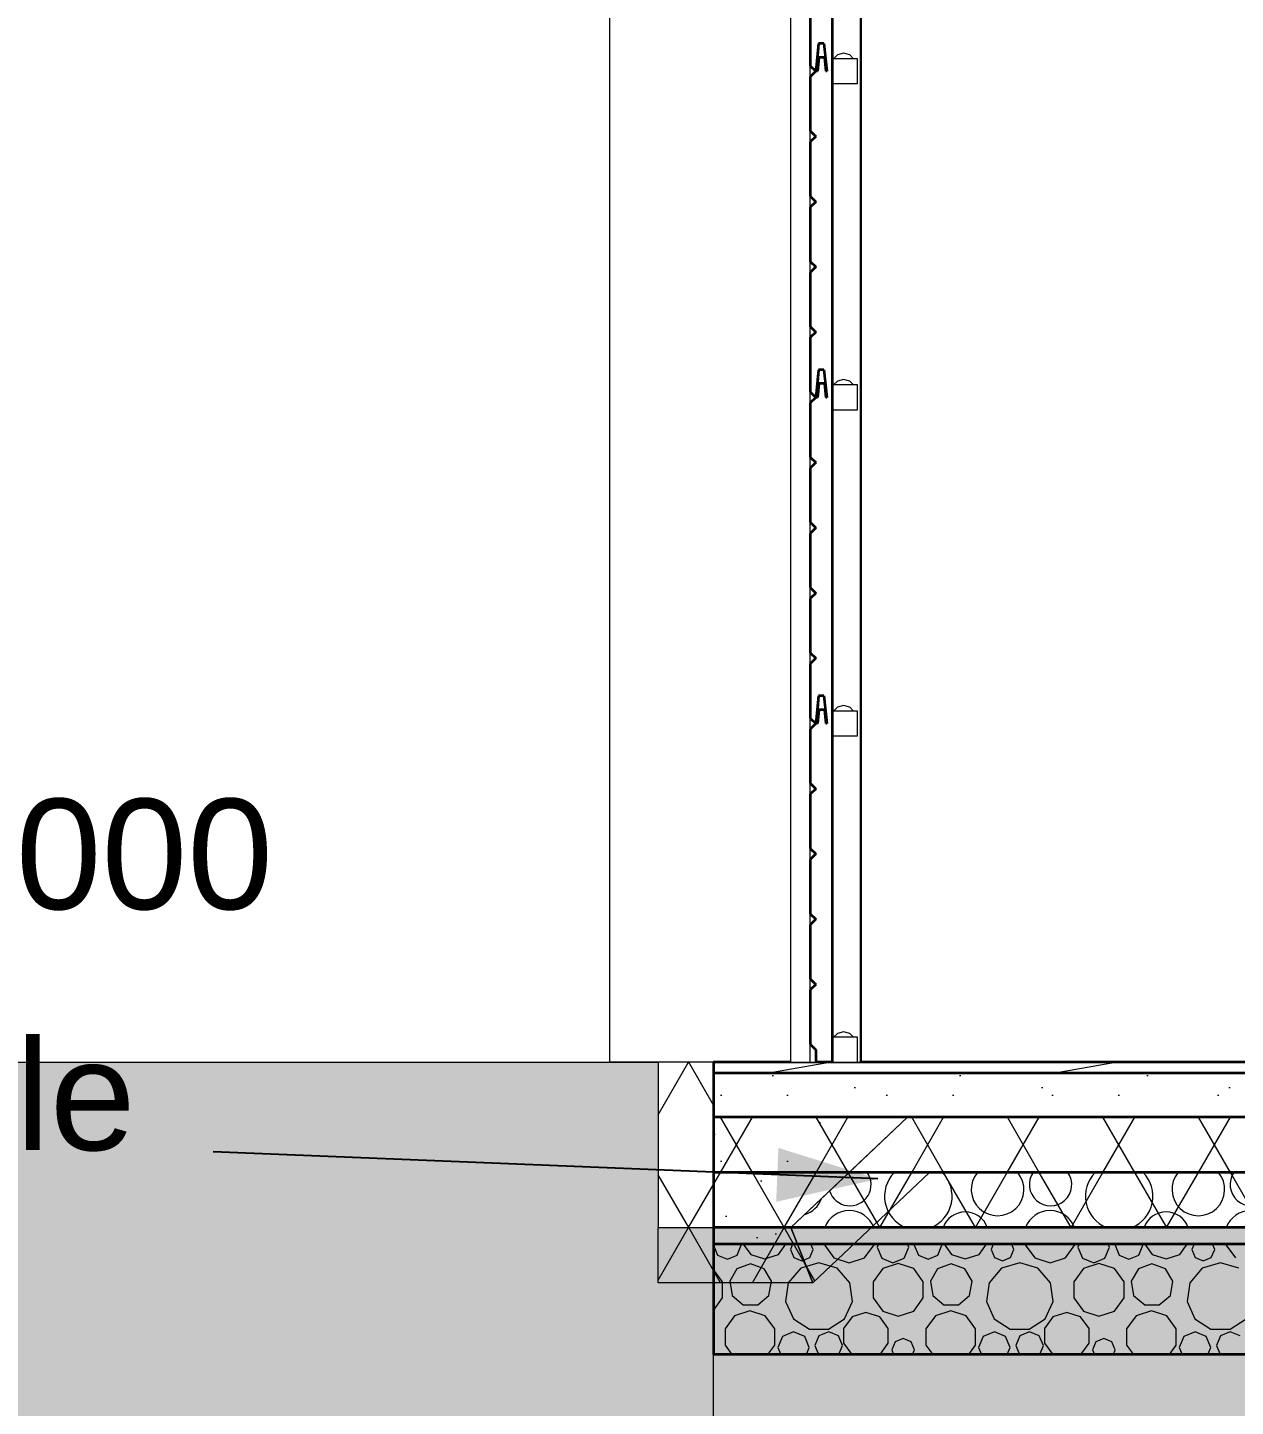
# Model space of a CAD drawing. Header units: millimetres. Extents: x 745166 to 884669, y -5000 to 15056.
# Drawn here: x 850336 to 852524, y -495 to 2004 of the extents above; entities that cross this region are included whole.
import ezdxf

# ---------------------------------------------------------------- set-up
doc = ezdxf.new("R2010")
doc.units = ezdxf.units.MM
doc.header["$MEASUREMENT"] = 0
doc.linetypes.add('Double Dashed', pattern=[1093.611073, 529.166651, -211.666656, 141.111112, -211.666656])
doc.linetypes.add('Wipeout_Contour', pattern=[1000, 0, -1000])
for name, color, linetype, lineweight in [('2D Drafting - General_Pen_No__1', 7, 'Continuous', 13), ('2D Drafting - General_Pen_No__142', 8, 'Continuous', 13), ('New_0_Pen_No__1', 7, 'Continuous', 13), ('New_0_Pen_No__2', 8, 'Continuous', 15), ('New_2D Drafting - General_Pen_No__1', 7, 'Continuous', 13), ('New_ARCHICAD Doors_Pen_No__1', 7, 'Continuous', 13), ('New_ARCHICAD Doors_Pen_No__21', 7, 'Continuous', 35), ('New_Dimensioning - General_Pen_No__1', 7, 'Continuous', 13), ('New_Structural - Bearing_Pen_No__1', 7, 'Continuous', 13), ('New_Structural - Bearing_Pen_No__21', 7, 'Continuous', 35), ('New_Structural - Grid_Pen_No__1', 7, 'Continuous', 13)]:
    doc.layers.add(name, color=color, linetype=linetype, lineweight=lineweight)
doc.layers.add('2D Drafting - General_Pen_No__61', color=7, linetype='Continuous', lineweight=20, true_color=0x6a6a6a)
doc.layers.add('New_ARCHICAD Doors_Pen_No__87', color=7, linetype='Continuous', lineweight=20, true_color=0x6a6a6a)
doc.layers.add('New_ARCHICAD Doors', color=7, linetype='Continuous')
doc.layers.add('New_Structural - Bearing', color=7, linetype='Continuous')
doc.styles.add('GENERATED_STYLE_1', font='')
doc.styles.get('GENERATED_STYLE_1').set_extended_font_data('Arial')
doc.dimstyles.new('GENERATED_STYLE__3', dxfattribs={"dimtxt": 0.18, "dimasz": 182.4, "dimexe": 0.18, "dimexo": 0.0625, "dimgap": 0, "dimtad": 0, "dimtih": 1, "dimtoh": 1, "dimdec": 4, "dimzin": 0, "dimdsep": 46, "dimcen": 0.09, "dimadec": 0, "dimazin": 0, "dimtfac": 1, "dimtdec": 4, "dimtmove": 0, "dimatfit": 3, "dimldrblk": 'ARROWHEAD_5', "dimfxl": 0, "dimtolj": 1, "dimtzin": 0, "dimarcsym": 0})
pattern_1 = [(0, (1087092.2, 129.2), (0, 623.5383), [60, -300]), (0, (1087272.2, 440.95), (0, 623.5383), [60, -300]), (60, (1087092.2, 129.2), (-540, 311.7692), [60, -300]), (60, (1087452.2, 129.2), (-540, 311.7692), [60, -300]), (120, (1087152.2, 129.2), (540, 311.7692), [60, -300]), (120, (1087512.2, 129.2), (540, 311.7692), [60, -300]), (0, (1087092.23, 189.18), (0, 120.000005), [0, -120.000005, 0, -180.00001]), (45, (1087152.23, 189.18), (-84.85282, 84.85282), [0, -90.000004, 0, -150.000006])]
pattern_2 = [(60, (1087092.23, 129.18), (-129.90381, 75), []), (120, (1087092.23, 129.18), (129.90381, 75), [])]

# ---------------------------------------------------------------- blocks, each defined once
blk = doc.blocks.new('*X2', base_point=(1087092.2, 129.2))
at = {"layer": 'New_Structural - Bearing_Pen_No__1', "color": 7, "linetype": 'Continuous', "lineweight": 13}
for p, q in [((851579.3, -200.8), (851578.5, -202.6)), ((851578.5, -202.7), (851585.8, -220.4)), ((851585.8, -220.4), (851603.6, -227.8)), ((851603.6, -227.8), (851621.3, -220.4)), ((851621.3, -220.4), (851628.6, -202.7)), ((851628.6, -202.7), (851627.9, -200.8)), ((851632.4, -200.8), (851645.9, -219.4)), ((851645.9, -219.4), (851670.9, -227.5)), ((851670.9, -227.5), (851695.9, -219.4)), ((851695.9, -219.4), (851709.4, -200.8)), ((851721.6, -200.8), (851717.6, -210.4)), ((851717.6, -210.4), (851723.7, -225)), ((851752.9, -225), (851759, -210.4)), ((851759, -210.4), (851755, -200.8)), ((851779.4, -200.8), (851779.4, -201.7)), ((851779.4, -201.7), (851796.6, -225.4)), ((851852.2, -225.4), (851869.4, -201.7)), ((851869.4, -201.7), (851869.4, -200.8)), ((851877.1, -200.8), (851874.9, -206.2)), ((851874.9, -206.2), (851883.2, -226.4)), ((851923.7, -226.4), (851932, -206.2)), ((851932, -206.2), (851929.8, -200.8)), ((851943, -200.8), (851942.2, -202.7)), ((851942.2, -202.7), (851949.5, -220.4)), ((851949.5, -220.4), (851967.3, -227.8)), ((851967.3, -227.8), (851985, -220.4)), ((851985, -220.4), (851992.3, -202.7)), ((851992.3, -202.7), (851991.6, -200.8)), ((851996.2, -200.8), (852009.6, -219.4)), ((852009.6, -219.4), (852034.6, -227.5)), ((852034.6, -227.5), (852059.7, -219.4)), ((852059.7, -219.4), (852073.1, -200.8)), ((852085.3, -200.8), (852081.3, -210.4)), ((852081.3, -210.4), (852087.4, -225)), ((852116.6, -225), (852122.7, -210.4)), ((852122.7, -210.4), (852118.7, -200.8)), ((852143.1, -200.8), (852143.1, -201.7)), ((852143.1, -201.7), (852160.3, -225.4)), ((852215.9, -225.4), (852233.1, -201.7)), ((852233.1, -201.7), (852233.1, -200.8)), ((852240.8, -200.8), (852238.6, -206.2)), ((852238.6, -206.2), (852246.9, -226.4)), ((852287.4, -226.4), (852295.7, -206.2)), ((852295.7, -206.2), (852293.5, -200.8)), ((852306.7, -200.8), (852305.9, -202.7)), ((852305.9, -202.7), (852313.3, -220.4)), ((852313.3, -220.4), (852331, -227.8)), ((852331, -227.8), (852348.7, -220.4)), ((852348.7, -220.4), (852356.1, -202.7)), ((852356.1, -202.7), (852355.3, -200.8)), ((852359.9, -200.8), (852373.3, -219.4)), ((852373.3, -219.4), (852398.4, -227.5)), ((852398.4, -227.5), (852423.4, -219.4)), ((852423.4, -219.4), (852436.8, -200.8)), ((852449, -200.8), (852445.1, -210.4)), ((852445.1, -210.4), (852451.1, -225)), ((852480.3, -225), (852486.4, -210.4)), ((852486.4, -210.4), (852482.4, -200.8)), ((852506.8, -200.8), (852506.8, -201.7)), ((852506.8, -201.7), (852524, -225.4)), ((851594.8, -268.8), (851578.5, -246.4)), ((851620.8, -245.4), (851607.7, -268.1)), ((851645.4, -236.4), (851620.8, -245.4)), ((851670.1, -245.4), (851645.4, -236.4)), ((851683.2, -268.1), (851670.1, -245.4)), ((851736.4, -244.5), (851713.9, -270.6)), ((851723.7, -225), (851738.3, -231)), ((851769.5, -234.8), (851736.4, -244.5)), ((851738.3, -231), (851752.9, -225)), ((851802.6, -244.5), (851769.5, -234.8)), ((851796.6, -225.4), (851824.4, -234.4)), ((851825.2, -270.6), (851802.6, -244.5)), ((851824.4, -234.4), (851852.2, -225.4)), ((851885.1, -245), (851867.7, -268.8)), ((851883.2, -226.4), (851903.4, -234.8)), ((851913.1, -235.9), (851885.1, -245)), ((851903.4, -234.8), (851923.7, -226.4)), ((851941.1, -245), (851913.1, -235.9)), ((851958.5, -268.8), (851941.1, -245)), ((851984.5, -245.4), (851971.4, -268.1)), ((852009.1, -236.4), (851984.5, -245.4)), ((852033.8, -245.4), (852009.1, -236.4)), ((852046.9, -268.1), (852033.8, -245.4)), ((852100.2, -244.5), (852077.6, -270.6)), ((852087.4, -225), (852102, -231)), ((852133.3, -234.8), (852100.2, -244.5)), ((852102, -231), (852116.6, -225)), ((852166.3, -244.5), (852133.3, -234.8)), ((852160.3, -225.4), (852188.1, -234.4)), ((852188.9, -270.6), (852166.3, -244.5)), ((852188.1, -234.4), (852215.9, -225.4)), ((852248.8, -245), (852231.4, -268.8)), ((852246.9, -226.4), (852267.2, -234.8)), ((852276.8, -235.9), (852248.8, -245)), ((852267.2, -234.8), (852287.4, -226.4)), ((852304.9, -245), (852276.8, -235.9)), ((852322.2, -268.8), (852304.9, -245)), ((852348.2, -245.4), (852335.1, -268.1)), ((852372.8, -236.4), (852348.2, -245.4)), ((852397.5, -245.4), (852372.8, -236.4)), ((852410.6, -268.1), (852397.5, -245.4)), ((852463.9, -244.5), (852441.3, -270.6)), ((852451.1, -225), (852465.7, -231)), ((852497, -234.8), (852463.9, -244.5)), ((852465.7, -231), (852480.3, -225)), ((852530.1, -244.5), (852497, -234.8)), ((851594.8, -298.3), (851594.8, -268.8)), ((851607.7, -268.1), (851612.2, -293.9)), ((851678.7, -293.9), (851683.2, -268.1)), ((851713.9, -270.6), (851709, -304.7)), ((851830.1, -304.7), (851825.2, -270.6)), ((851867.7, -268.8), (851867.7, -298.3)), ((851958.5, -298.3), (851958.5, -268.8)), ((851971.4, -268.1), (851975.9, -293.9)), ((852042.4, -293.9), (852046.9, -268.1)), ((852077.6, -270.6), (852072.7, -304.7)), ((852193.8, -304.7), (852188.9, -270.6)), ((852231.4, -268.8), (852231.4, -298.3)), ((852322.2, -298.3), (852322.2, -268.8)), ((852335.1, -268.1), (852339.6, -293.9)), ((852406.1, -293.9), (852410.6, -268.1)), ((852441.3, -270.6), (852436.4, -304.7)), ((851578.5, -320.7), (851594.8, -298.3)), ((851612.2, -293.9), (851632.3, -310.8)), ((851658.6, -310.8), (851678.7, -293.9)), ((851867.7, -298.3), (851885.1, -322.2)), ((851941.1, -322.2), (851958.5, -298.3)), ((851975.9, -293.9), (851996, -310.8)), ((852022.3, -310.8), (852042.4, -293.9)), ((852231.4, -298.3), (852248.8, -322.2)), ((852304.9, -322.2), (852322.2, -298.3)), ((852339.6, -293.9), (852359.7, -310.8)), ((852386, -310.8), (852406.1, -293.9)), ((851644.4, -321.8), (851616.6, -330.8)), ((851632.3, -310.8), (851658.6, -310.8)), ((851672.2, -330.8), (851644.4, -321.8)), ((851709, -304.7), (851723.3, -336.1)), ((851815.8, -336.1), (851830.1, -304.7)), ((851854.6, -324.4), (851829.6, -332.5)), ((851879.7, -332.5), (851854.6, -324.4)), ((851885.1, -322.2), (851913.1, -331.3)), ((851913.1, -331.3), (851941.1, -322.2)), ((852008.1, -321.8), (851980.3, -330.8)), ((851996, -310.8), (852022.3, -310.8)), ((852035.9, -330.8), (852008.1, -321.8)), ((852072.7, -304.7), (852087, -336.1)), ((852179.5, -336.1), (852193.8, -304.7)), ((852218.4, -324.4), (852193.3, -332.5)), ((852243.4, -332.5), (852218.4, -324.4)), ((852248.8, -322.2), (852276.8, -331.3)), ((852276.8, -331.3), (852304.9, -322.2)), ((852371.8, -321.8), (852344, -330.8)), ((852359.7, -310.8), (852386, -310.8)), ((852399.6, -330.8), (852371.8, -321.8)), ((852436.4, -304.7), (852450.7, -336.1)), ((851616.6, -330.8), (851599.4, -354.5)), ((851689.4, -354.5), (851672.2, -330.8)), ((851723.3, -336.1), (851752.3, -354.8)), ((851786.8, -354.8), (851815.8, -336.1)), ((851829.6, -332.5), (851814.2, -353.8)), ((851895.1, -353.8), (851879.7, -332.5)), ((851980.3, -330.8), (851963.1, -354.5)), ((852053.1, -354.5), (852035.9, -330.8)), ((852087, -336.1), (852116, -354.8)), ((852150.5, -354.8), (852179.5, -336.1)), ((852193.3, -332.5), (852177.9, -353.8)), ((852258.8, -353.8), (852243.4, -332.5)), ((852344, -330.8), (852326.8, -354.5)), ((852416.8, -354.5), (852399.6, -330.8)), ((852450.7, -336.1), (852479.7, -354.8)), ((852514.2, -354.8), (852543.2, -336.1)), ((851599.4, -354.5), (851599.4, -383.7)), ((851689.4, -383.7), (851689.4, -354.5)), ((851703.2, -368), (851694.9, -388.2)), ((851723.4, -359.6), (851703.2, -368)), ((851743.7, -368), (851723.4, -359.6)), ((851752, -388.2), (851743.7, -368)), ((851752.3, -354.8), (851786.8, -354.8)), ((851769.5, -366.9), (851762.2, -384.7)), ((851787.3, -359.6), (851769.5, -366.9)), ((851805, -366.9), (851787.3, -359.6)), ((851812.3, -384.7), (851805, -366.9)), ((851814.2, -353.8), (851814.2, -380.1)), ((851895.1, -380.1), (851895.1, -353.8)), ((851922, -371.7), (851907.4, -377.7)), ((851936.6, -377.7), (851922, -371.7)), ((851963.1, -354.5), (851963.1, -383.7)), ((852053.1, -383.7), (852053.1, -354.5)), ((852066.9, -368), (852058.6, -388.2)), ((852087.2, -359.6), (852066.9, -368)), ((852107.4, -368), (852087.2, -359.6)), ((852115.7, -388.2), (852107.4, -368)), ((852116, -354.8), (852150.5, -354.8)), ((852133.3, -366.9), (852125.9, -384.7)), ((852151, -359.6), (852133.3, -366.9)), ((852168.7, -366.9), (852151, -359.6)), ((852176.1, -384.7), (852168.7, -366.9)), ((852177.9, -353.8), (852177.9, -380.1)), ((852258.8, -380.1), (852258.8, -353.8)), ((852285.7, -371.7), (852271.1, -377.7)), ((852300.3, -377.7), (852285.7, -371.7)), ((852326.8, -354.5), (852326.8, -383.7)), ((852416.8, -383.7), (852416.8, -354.5)), ((852430.6, -368), (852422.3, -388.2)), ((852450.9, -359.6), (852430.6, -368)), ((852471.1, -368), (852450.9, -359.6)), ((852479.4, -388.2), (852471.1, -368)), ((852479.7, -354.8), (852514.2, -354.8)), ((852497, -366.9), (852489.6, -384.7)), ((852514.7, -359.6), (852497, -366.9)), ((852532.4, -366.9), (852514.7, -359.6)), ((851579, -392.4), (851578.5, -391.2)), ((851578.5, -393.5), (851579, -392.4)), ((851599.4, -383.7), (851611.8, -400.8)), ((851677, -400.8), (851689.4, -383.7)), ((851694.9, -388.2), (851700.1, -400.8)), ((851746.8, -400.8), (851752, -388.2)), ((851762.2, -384.7), (851768.9, -400.8)), ((851805.7, -400.8), (851812.3, -384.7)), ((851814.2, -380.1), (851829.2, -400.8)), ((851880.1, -400.8), (851895.1, -380.1)), ((851907.4, -377.7), (851901.3, -392.4)), ((851901.3, -392.4), (851904.8, -400.8)), ((851942.7, -392.4), (851936.6, -377.7)), ((851939.2, -400.8), (851942.7, -392.4)), ((851963.1, -383.7), (851975.5, -400.8)), ((852040.7, -400.8), (852053.1, -383.7)), ((852058.6, -388.2), (852063.8, -400.8)), ((852110.5, -400.8), (852115.7, -388.2)), ((852125.9, -384.7), (852132.6, -400.8)), ((852169.4, -400.8), (852176.1, -384.7)), ((852177.9, -380.1), (852192.9, -400.8)), ((852243.8, -400.8), (852258.8, -380.1)), ((852271.1, -377.7), (852265.1, -392.4)), ((852265.1, -392.4), (852268.6, -400.8)), ((852306.4, -392.4), (852300.3, -377.7)), ((852302.9, -400.8), (852306.4, -392.4)), ((852326.8, -383.7), (852339.3, -400.8)), ((852404.4, -400.8), (852416.8, -383.7)), ((852422.3, -388.2), (852427.5, -400.8)), ((852474.2, -400.8), (852479.4, -388.2)), ((852489.6, -384.7), (852496.3, -400.8))]:
    blk.add_line(p, q, dxfattribs=at)
blk = doc.blocks.new('*X7', base_point=(1087092.2, 129.2))
at = {"layer": 'New_0_Pen_No__2', "color": 8, "linetype": 'Continuous', "lineweight": 15}
for centre, radius, start, end in [((851825.4, -92.8), 38.4, 197.3736, 34.8787), ((851949.5, -114), 61.2, 135.0992, 248.0889), ((851949.5, -114), 61.2, 291.9111, 44.9008), ((852093.1, -101.6), 47.7, 139.864, 40.136), ((852189.1, -92.8), 38.4, 145.1213, 34.8787), ((852313.3, -114), 61.2, 135.0992, 248.0889), ((852313.3, -114), 61.2, 291.9111, 44.9008), ((852456.8, -101.6), 47.7, 139.864, 40.136), ((852552.8, -92.8), 38.4, 145.1213, 34.8787), ((851729.4, -101.6), 47.7, 287.1853, 339.7106), ((851824.4, -187.1), 47.3, 20.1486, 159.8514), ((852034.6, -185), 42.6, 19.3918, 160.6082), ((852188.1, -187.1), 47.3, 20.1486, 159.8514), ((852398.4, -185), 42.6, 19.3918, 160.6082), ((852551.8, -187.1), 47.3, 20.1486, 159.8514)]:
    blk.add_arc(centre, radius, start, end, dxfattribs=at)
blk = doc.blocks.new('ARROWHEAD_5')
at = {"linetype": 'Continuous', "lineweight": 0}
blk.add_hatch(color=0, dxfattribs=at).paths.add_polyline_path([(-1, 0.2679), (0, 0), (-1, -0.2679)])
at = {"color": 0, "linetype": 'Continuous', "lineweight": 0}
blk.add_line((0, 0), (-1, 0), dxfattribs=at)

msp = doc.modelspace()

# ---------------------------------------------------------------- hatches: boundary and pattern name
at = {"layer": 'New_2D Drafting - General_Pen_No__1', "linetype": 'Continuous', "lineweight": 13}
h = msp.add_hatch(dxfattribs=at)
h.set_pattern_fill('Batt_Insulation_0005', style=0, pattern_type=2)
h.set_pattern_definition(pattern_2)
h.paths.add_polyline_path([(855507.4, 29.2), (851929.6, 29.2), (851824.1, -70.8), (855612.9, -70.8)])
h = msp.add_hatch(dxfattribs=at)
h.set_pattern_fill('Batt_Insulation_0005', style=0, pattern_type=2)
h.set_pattern_definition(pattern_2)
h.paths.add_polyline_path([(851718.5, -170.8), (851824.1, -70.8), (851969.5, -70.8), (851758.3, -270.8)])
h = msp.add_hatch(dxfattribs=at)
h.set_pattern_fill('Batt_Insulation_0005', style=0, pattern_type=2)
h.set_pattern_definition(pattern_2)
h.paths.add_polyline_path([(851478.3, -170.8), (851718.5, -170.8), (851758.3, -270.8), (851478.3, -270.8)])
at = {"layer": 'New_Structural - Bearing', "linetype": 'Continuous', "lineweight": 0, "true_color": 0x000000}
h = msp.add_hatch(dxfattribs=at)
h.set_pattern_fill('Structural_Concrete_0005', color=18, style=0, pattern_type=2)
h.set_pattern_definition(pattern_1)
h.paths.add_polyline_path([(851578.5, 109.2), (851578.5, 29.2), (855858.5, 29.2), (855858.5, 109.2)])
h = msp.add_hatch(dxfattribs=at)
h.set_pattern_fill('Batt_Insulation_0005', color=18, style=0, pattern_type=2)
h.set_pattern_definition(pattern_2)
h.paths.add_polyline_path([(851578.5, 29.2), (851578.5, -70.8), (855858.5, -70.8), (855858.5, 29.2)])
h = msp.add_hatch(dxfattribs=at)
h.set_pattern_fill('Batt_Insulation_0005', color=18, style=0, pattern_type=2)
h.set_pattern_definition(pattern_2)
h.paths.add_polyline_path([(851578.5, -70.8), (851578.5, -170.8), (855858.5, -170.8), (855858.5, -70.8)])
h = msp.add_hatch(dxfattribs=at)
h.set_pattern_fill('Cut_Stone_0005', color=18, style=0, pattern_type=2)
h.set_pattern_definition([(45, (1087092.23, 479.18), (-111.36932, 111.36932), [0, -105, 0, -157.5]), (110, (1087442.23, 479.18), (148.00159, 53.86817), [0, -77, 0, -133])])
h.paths.add_polyline_path([(851578.5, -170.8), (851578.5, -200.8), (855858.5, -200.8), (855858.5, -170.8)])

# ---------------------------------------------------------------- linework, layer by layer
at = {"layer": 'New_0_Pen_No__2', "color": 7, "linetype": 'Continuous', "lineweight": 13, "flags": 128}
msp.add_lwpolyline([(851824.1, -70.8), (851718.5, -170.8), (855718.5, -170.8), (855612.9, -70.8)], close=True, dxfattribs=at)
at = {"layer": 'New_2D Drafting - General_Pen_No__1', "color": 7, "linetype": 'Continuous', "lineweight": 13, "flags": 128}
for points in [[(855507.4, 29.2), (851929.6, 29.2), (851824.1, -70.8), (855612.9, -70.8)], [(851718.5, -170.8), (851824.1, -70.8), (851969.5, -70.8), (851758.3, -270.8)], [(851478.3, -170.8), (851718.5, -170.8), (851758.3, -270.8), (851478.3, -270.8)]]:
    msp.add_lwpolyline(points, close=True, dxfattribs=at)
at = {"layer": 'New_Structural - Bearing_Pen_No__21', "color": 7, "linetype": 'Continuous', "lineweight": 35}
for p, q in [((855858.5, 109.2), (851578.5, 109.2)), ((855858.5, 29.2), (851578.5, 29.2)), ((855858.5, -70.8), (851578.5, -70.8)), ((855858.5, -170.8), (851578.5, -170.8)), ((855858.5, -200.8), (851578.5, -200.8)), ((855858.5, -400.8), (851578.5, -400.8))]:
    msp.add_line(p, q, dxfattribs=at)

# ---------------------------------------------------------------- block references
at = {"layer": 'New_0_Pen_No__2', "color": 8, "linetype": 'Continuous', "lineweight": 15}
msp.add_blockref('*X7', (1087092.2, 129.2), dxfattribs=at)
at = {"layer": 'New_Structural - Bearing', "lineweight": 0}
msp.add_blockref('*X2', (1087092.2, 129.2), dxfattribs=at)

# ---------------------------------------------------------------- texts
at = {"layer": 'New_0_Pen_No__1', "color": 7, "linetype": 'Continuous', "lineweight": 13, "insert": (848233.2, -33.2), "char_height": 200, "width": 2438.775, "attachment_point": 7, "line_spacing_factor": 0.846996, "style": 'GENERATED_STYLE_1'}
msp.add_mtext('\\A1;{\\pql;\\fArial|b0|i0|c0|p34;Vundament vastavalt EK osale}', dxfattribs=at)
at = {"layer": 'New_Dimensioning - General_Pen_No__1', "color": 7, "lineweight": 13, "insert": (849928, 369.2), "char_height": 200, "attachment_point": 7, "style": 'GENERATED_STYLE_1'}
msp.add_mtext('\\A1;{\\pql;\\fArial|b0|i0|c0|p34;±0,000}', dxfattribs=at)

# ---------------------------------------------------------------- leaders
at = {"layer": 'New_0_Pen_No__2', "color": 8, "linetype": 'Continuous', "lineweight": 15, "annotation_type": 0, "has_hookline": 1, "hookline_direction": 1, "text_width": 2281.2}
msp.add_leader([(851876.2, -82.6), (850672, -33.2)], dimstyle='GENERATED_STYLE__3', dxfattribs=at)

# ---------------------------------------------------------------- wipeouts: each hides what was drawn before it
at = {"color": 254, "linetype": 'Wipeout_Contour', "lineweight": 0, "ltscale": 3406225.548092278}
msp.add_wipeout([(851390.5, 2529.2), (851390.5, 129.2), (851718.5, 129.2), (851718.5, 2529.2)], dxfattribs=at).dxf.layer = 'New_Structural - Bearing'

# ---------------------------------------------------------------- next in the draw order: hatches: boundary and pattern name
at = {"layer": '2D Drafting - General_Pen_No__1', "linetype": 'Continuous', "lineweight": 13}
h = msp.add_hatch(dxfattribs=at)
h.set_pattern_fill('Batt_Insulation_0005', style=0, pattern_type=2)
h.set_pattern_definition(pattern_2)
h.paths.add_polyline_path([(851578.5, 129.2), (851478.3, 129.2), (851478.3, -170.8), (851578.5, -170.8)])

# ---------------------------------------------------------------- next in the draw order: linework, layer by layer
at = {"layer": '2D Drafting - General_Pen_No__1', "color": 7, "linetype": 'Continuous', "lineweight": 13, "flags": 128}
msp.add_lwpolyline([(851578.5, 129.2), (851478.3, 129.2), (851478.3, -170.8), (851578.5, -170.8)], close=True, dxfattribs=at)
at = {"layer": 'New_ARCHICAD Doors_Pen_No__87', "color": 251, "linetype": 'Continuous', "lineweight": 20, "true_color": 0x6a6a6a}
for p, q in [((851390.5, 129.2), (851390.5, 2529.2)), ((851578.5, 129.2), (851390.5, 129.2))]:
    msp.add_line(p, q, dxfattribs=at)
at = {"layer": 'New_Structural - Bearing_Pen_No__21', "color": 7, "linetype": 'Continuous', "lineweight": 35, "flags": 128}
msp.add_lwpolyline([(851578.5, 129.2), (851578.5, 109.2), (851578.5, 29.2), (851578.5, -70.8), (851578.5, -170.8), (851578.5, -200.8), (851578.5, -400.8)], dxfattribs=at)
at = {"layer": 'New_Structural - Grid_Pen_No__1', "color": 7, "linetype": 'Double Dashed', "lineweight": 13}
msp.add_line((851578.5, -870.8), (851578.5, 129.2), dxfattribs=at)

# ---------------------------------------------------------------- next in the draw order: wipeouts: each hides what was drawn before it
at = {"color": 254, "linetype": 'Wipeout_Contour', "lineweight": 0, "ltscale": 26431299.30616915}
msp.add_wipeout([(851718.5, 2579.2), (851818.5, 2579.2), (851818.5, 2573.2), (852704, 2573.2), (852704, 2579.2), (852749, 2579.2), (852749, 2573.2), (854706.5, 2573.2), (854706.5, 2516.2), (854586.5, 2516.2), (854586.5, 2459.2), (852149.6, 2459.2), (852115.2, 2457.4), (852084.2, 2452.5), (852053.8, 2444.3), (852024.6, 2433.1), (851996.6, 2418.8), (851970.3, 2401.7), (851945.9, 2382), (851923.7, 2359.8), (851903.9, 2335.4), (851886.8, 2309.1), (851872.6, 2281.1), (851861.3, 2251.8), (851853.2, 2221.5), (851848.3, 2190.5), (851846.5, 2156), (851846.5, 129.2), (855718.5, 129.2), (855718.5, 3029.2), (851718.5, 3029.2)], dxfattribs=at).dxf.layer = 'New_Structural - Bearing'

# ---------------------------------------------------------------- next in the draw order: hatches: boundary and pattern name
at = {"layer": 'New_Structural - Bearing', "linetype": 'Continuous', "lineweight": 0, "true_color": 0x000000}
h = msp.add_hatch(dxfattribs=at)
h.set_pattern_fill('Wood_0005', color=18, style=0, pattern_type=2)
h.set_pattern_definition([(10, (1087092.23, 129.18), (-15.628336, 88.632695), [])])
h.paths.add_polyline_path([(851578.5, 129.2), (851578.5, 109.2), (855858.5, 109.2), (855858.5, 129.2)])

# ---------------------------------------------------------------- next in the draw order: linework, layer by layer
at = {"layer": 'New_Structural - Bearing_Pen_No__21', "color": 7, "linetype": 'Continuous', "lineweight": 35, "flags": 128}
msp.add_lwpolyline([(855718.5, 129.2), (851793.5, 129.2), (851763.5, 129.2), (851578.5, 129.2)], dxfattribs=at)

# ---------------------------------------------------------------- next in the draw order: wipeouts: each hides what was drawn before it
at = {"color": 254, "linetype": 'Wipeout_Contour', "lineweight": 0, "ltscale": 6814209.721267308}
msp.add_wipeout([(851768.5, 1975.1), (851765.8, 1947.6), (851769.3, 1947.6), (851769.5, 1950.1), (851779.5, 1950.1), (851779.8, 1947.6), (851781.3, 1947.6), (851778.5, 1975.1)], dxfattribs=at).dxf.layer = 'New_ARCHICAD Doors'
at = {"color": 254, "linetype": 'Wipeout_Contour', "lineweight": 0, "ltscale": 2555277.53879282}
msp.add_wipeout([(851753.5, 1915.1), (851763.5, 1925.1), (851753.5, 1935.1)], dxfattribs=at).dxf.layer = 'New_ARCHICAD Doors'
at = {"color": 254, "linetype": 'Wipeout_Contour', "lineweight": 0, "ltscale": 2555276.761846433}
msp.add_wipeout([(851753.5, 1816.8), (851753.5, 1796.8), (851763.5, 1806.8)], dxfattribs=at).dxf.layer = 'New_ARCHICAD Doors'
at = {"color": 254, "linetype": 'Wipeout_Contour', "lineweight": 0, "ltscale": 2555276.034092486}
msp.add_wipeout([(851753.5, 1678.6), (851763.5, 1688.6), (851753.5, 1698.6)], dxfattribs=at).dxf.layer = 'New_ARCHICAD Doors'
at = {"color": 254, "linetype": 'Wipeout_Contour', "lineweight": 0, "ltscale": 2555275.355567676}
msp.add_wipeout([(851753.5, 1560.4), (851763.5, 1570.4), (851753.5, 1580.4)], dxfattribs=at).dxf.layer = 'New_ARCHICAD Doors'
at = {"color": 254, "linetype": 'Wipeout_Contour', "lineweight": 0, "ltscale": 2555274.726271844}
msp.add_wipeout([(851753.5, 1442.2), (851763.5, 1452.2), (851753.5, 1462.2)], dxfattribs=at).dxf.layer = 'New_ARCHICAD Doors'
at = {"color": 254, "linetype": 'Wipeout_Contour', "lineweight": 0, "ltscale": 6814200.509154403}
msp.add_wipeout([(851768.5, 1383.9), (851765.8, 1356.4), (851769.3, 1356.4), (851769.5, 1358.9), (851779.5, 1358.9), (851779.8, 1356.4), (851781.3, 1356.4), (851778.5, 1383.9)], dxfattribs=at).dxf.layer = 'New_ARCHICAD Doors'
at = {"color": 254, "linetype": 'Wipeout_Contour', "lineweight": 0, "ltscale": 2555274.14620528}
msp.add_wipeout([(851753.5, 1323.9), (851763.5, 1333.9), (851753.5, 1343.9)], dxfattribs=at).dxf.layer = 'New_ARCHICAD Doors'
at = {"color": 254, "linetype": 'Wipeout_Contour', "lineweight": 0, "ltscale": 2555273.615367783}
msp.add_wipeout([(851763.5, 1215.7), (851753.5, 1225.7), (851753.5, 1205.7)], dxfattribs=at).dxf.layer = 'New_ARCHICAD Doors'
at = {"color": 254, "linetype": 'Wipeout_Contour', "lineweight": 0, "ltscale": 2555273.1337596}
msp.add_wipeout([(851753.5, 1087.5), (851763.5, 1097.5), (851753.5, 1107.5)], dxfattribs=at).dxf.layer = 'New_ARCHICAD Doors'
at = {"color": 254, "linetype": 'Wipeout_Contour', "lineweight": 0, "ltscale": 2555272.701380603}
msp.add_wipeout([(851753.5, 969.3), (851763.5, 979.3), (851753.5, 989.3)], dxfattribs=at).dxf.layer = 'New_ARCHICAD Doors'
at = {"color": 254, "linetype": 'Wipeout_Contour', "lineweight": 0, "ltscale": 2555272.318230907}
msp.add_wipeout([(851753.5, 851), (851763.5, 861), (851753.5, 871)], dxfattribs=at).dxf.layer = 'New_ARCHICAD Doors'
at = {"color": 254, "linetype": 'Wipeout_Contour', "lineweight": 0, "ltscale": 6814194.578920246}
msp.add_wipeout([(851768.5, 792.8), (851765.8, 765.3), (851769.3, 765.3), (851769.5, 767.8), (851779.5, 767.8), (851779.8, 765.3), (851781.3, 765.3), (851778.5, 792.8)], dxfattribs=at).dxf.layer = 'New_ARCHICAD Doors'
at = {"color": 254, "linetype": 'Wipeout_Contour', "lineweight": 0, "ltscale": 2555271.984310421}
msp.add_wipeout([(851753.5, 732.8), (851763.5, 742.8), (851753.5, 752.8)], dxfattribs=at).dxf.layer = 'New_ARCHICAD Doors'
at = {"color": 254, "linetype": 'Wipeout_Contour', "lineweight": 0, "ltscale": 2555271.699619277}
msp.add_wipeout([(851763.5, 624.6), (851753.5, 634.6), (851753.5, 614.6)], dxfattribs=at).dxf.layer = 'New_ARCHICAD Doors'
at = {"color": 254, "linetype": 'Wipeout_Contour', "lineweight": 0, "ltscale": 2555271.464157477}
msp.add_wipeout([(851763.5, 506.4), (851753.5, 516.4), (851753.5, 496.4)], dxfattribs=at).dxf.layer = 'New_ARCHICAD Doors'
at = {"color": 254, "linetype": 'Wipeout_Contour', "lineweight": 0, "ltscale": 2555271.277924984}
msp.add_wipeout([(851753.5, 378.1), (851763.5, 388.1), (851753.5, 398.1)], dxfattribs=at).dxf.layer = 'New_ARCHICAD Doors'
at = {"color": 254, "linetype": 'Wipeout_Contour', "lineweight": 0, "ltscale": 2555271.140921835}
msp.add_wipeout([(851753.5, 259.9), (851763.5, 269.9), (851753.5, 279.9)], dxfattribs=at).dxf.layer = 'New_ARCHICAD Doors'

# ---------------------------------------------------------------- next in the draw order: linework, layer by layer
at = {"layer": 'New_ARCHICAD Doors_Pen_No__21', "color": 7, "linetype": 'Continuous', "lineweight": 35}
for p, q in [((851778.5, 1975.1), (851768.5, 1975.1)), ((851778.5, 1383.9), (851768.5, 1383.9)), ((851778.5, 792.8), (851768.5, 792.8))]:
    msp.add_line(p, q, dxfattribs=at)

# ---------------------------------------------------------------- next in the draw order: wipeouts: each hides what was drawn before it
at = {"color": 254, "linetype": 'Wipeout_Contour', "lineweight": 0, "ltscale": 58785045.44356951}
msp.add_wipeout([(851793.5, 1356.4), (851795.8, 1356.4), (851802.8, 1363.4), (851814, 1366.4), (851825.3, 1363.4), (851832.2, 1356.4), (851839, 1356.4), (851839, 1311.4), (851793.5, 1311.4), (851793.5, 765.3), (851795.8, 765.3), (851802.8, 772.3), (851814, 775.3), (851825.3, 772.3), (851832.2, 765.3), (851839, 765.3), (851839, 720.3), (851793.5, 720.3), (851793.5, 174.2), (851795.8, 174.2), (851802.8, 181.2), (851814, 184.2), (851825.3, 181.2), (851832.2, 174.2), (851839, 174.2), (851839, 129.2), (851844.9, 129.2), (851844.9, 2156.1), (851846.7, 2190.7), (851851.7, 2221.8), (851859.8, 2252.3), (851871.1, 2281.8), (851885.5, 2309.9), (851902.6, 2336.4), (851922.5, 2360.9), (851944.8, 2383.2), (851969.3, 2403), (851995.8, 2420.2), (852023.9, 2434.5), (852053.4, 2445.8), (852083.8, 2454), (852115, 2459), (852149.6, 2460.8), (854586.5, 2460.8), (854586.5, 2514.6), (852148.2, 2514.6), (852109.4, 2512.6), (852072.6, 2506.7), (852036.7, 2497.1), (852002, 2483.8), (851968.8, 2466.9), (851937.7, 2446.6), (851908.7, 2423.2), (851882.4, 2396.9), (851859, 2368), (851838.8, 2336.8), (851821.9, 2303.7), (851808.6, 2269), (851798.9, 2233.1), (851793.5, 2198.7), (851793.5, 1947.6), (851795.8, 1947.6), (851802.8, 1954.5), (851814, 1957.6), (851825.3, 1954.5), (851832.2, 1947.6), (851839, 1947.6), (851839, 1902.6), (851793.5, 1902.6)], dxfattribs=at).dxf.layer = 'New_ARCHICAD Doors'
at = {"color": 254, "linetype": 'Wipeout_Contour', "lineweight": 0, "ltscale": 3407034.065063325}
msp.add_wipeout([(851753.5, 129.2), (851763.5, 129.2), (851763.5, 151.7), (851753.5, 161.7)], dxfattribs=at).dxf.layer = 'New_ARCHICAD Doors'

# ---------------------------------------------------------------- next in the draw order: linework, layer by layer
at = {"layer": 'New_ARCHICAD Doors_Pen_No__1', "color": 7, "linetype": 'Continuous', "lineweight": 13}
for p, q in [((851793.6, 1529.2), (851793.6, 1468.6)), ((851793.6, 1449.2), (851793.6, 1468.6)), ((851793.6, 1389.2), (851793.6, 1449.2)), ((851793.6, 1129.2), (851793.6, 1209.2))]:
    msp.add_line(p, q, dxfattribs=at)

# ---------------------------------------------------------------- next in the draw order: wipeouts: each hides what was drawn before it
at = {"color": 254, "linetype": 'Wipeout_Contour', "lineweight": 0, "ltscale": 5110456.322013553}
msp.add_wipeout([(851749, 2529.2), (851718.5, 2529.2), (851718.5, 129.2), (851753.5, 129.2), (851753.5, 2528.7), (851749, 2528.7)], dxfattribs=at).dxf.layer = 'New_ARCHICAD Doors'
at = {"color": 254, "linetype": 'Wipeout_Contour', "lineweight": 0, "ltscale": 30675646.990807}
msp.add_wipeout([(851844.9, 129.2), (851846.5, 129.2), (851846.5, 2156), (851848.3, 2190.5), (851853.2, 2221.5), (851861.3, 2251.8), (851872.6, 2281.1), (851886.8, 2309.1), (851903.9, 2335.4), (851923.7, 2359.8), (851945.9, 2382), (851970.3, 2401.7), (851996.6, 2418.8), (852024.6, 2433.1), (852053.8, 2444.3), (852084.2, 2452.5), (852115.2, 2457.4), (852149.6, 2459.2), (854586.5, 2459.2), (854586.5, 2460.8), (852149.6, 2460.8), (852115, 2459), (852083.8, 2454), (852053.4, 2445.8), (852023.9, 2434.5), (851995.8, 2420.2), (851969.3, 2403), (851944.8, 2383.2), (851922.5, 2360.9), (851902.6, 2336.4), (851885.5, 2309.9), (851871.1, 2281.8), (851859.8, 2252.3), (851851.7, 2221.8), (851846.7, 2190.7), (851844.9, 2156.1)], dxfattribs=at).dxf.layer = 'New_ARCHICAD Doors'
at = {"color": 254, "linetype": 'Wipeout_Contour', "lineweight": 0, "ltscale": 4259081.207508899}
msp.add_wipeout([(851795.8, 1947.6), (851832.2, 1947.6), (851825.3, 1954.5), (851814, 1957.6), (851802.8, 1954.5)], dxfattribs=at).dxf.layer = 'New_ARCHICAD Doors'
at = {"color": 254, "linetype": 'Wipeout_Contour', "lineweight": 0, "ltscale": 4259075.458880091}
msp.add_wipeout([(851802.8, 1363.4), (851795.8, 1356.4), (851832.2, 1356.4), (851825.3, 1363.4), (851814, 1366.4)], dxfattribs=at).dxf.layer = 'New_ARCHICAD Doors'
at = {"color": 254, "linetype": 'Wipeout_Contour', "lineweight": 0, "ltscale": 4259071.761329238}
msp.add_wipeout([(851795.8, 765.3), (851832.2, 765.3), (851825.3, 772.3), (851814, 775.3), (851802.8, 772.3)], dxfattribs=at).dxf.layer = 'New_ARCHICAD Doors'
at = {"color": 254, "linetype": 'Wipeout_Contour', "lineweight": 0, "ltscale": 4259070.114861684}
msp.add_wipeout([(851802.8, 181.2), (851795.8, 174.2), (851832.2, 174.2), (851825.3, 181.2), (851814, 184.2)], dxfattribs=at).dxf.layer = 'New_ARCHICAD Doors'

# ---------------------------------------------------------------- next in the draw order: linework, layer by layer
at = {"layer": 'New_ARCHICAD Doors_Pen_No__1', "color": 7, "linetype": 'Continuous', "lineweight": 13}
for p, q in [((851718.5, 129.2), (851718.5, 2529.2)), ((851753.5, 1796.8), (851753.5, 1816.8)), ((851753.5, 1678.6), (851753.5, 1698.6)), ((851753.5, 1560.4), (851753.5, 1580.4)), ((851753.4, 1529.2), (851753.4, 1468.6)), ((851753.5, 1442.2), (851753.5, 1462.2)), ((851753.5, 1205.7), (851753.5, 1225.7)), ((851753.5, 1087.5), (851753.5, 1107.5)), ((851753.5, 969.3), (851753.5, 989.3)), ((851753.5, 851), (851753.5, 871)), ((851753.5, 614.6), (851753.5, 634.6)), ((851753.5, 496.4), (851753.5, 516.4)), ((851753.5, 378.1), (851753.5, 398.1)), ((851753.5, 259.9), (851753.5, 279.9)), ((851753.5, 129.2), (851753.5, 161.7))]:
    msp.add_line(p, q, dxfattribs=at)
at = {"layer": 'New_ARCHICAD Doors_Pen_No__21', "color": 7, "linetype": 'Continuous', "lineweight": 35}
for p, q in [((851753.5, 1816.8), (851763.5, 1806.8)), ((851763.5, 1806.8), (851753.5, 1796.8)), ((851753.5, 1796.8), (851753.5, 1698.6)), ((851753.5, 1698.6), (851763.5, 1688.6)), ((851763.5, 1688.6), (851753.5, 1678.6)), ((851753.5, 1678.6), (851753.5, 1580.4)), ((851753.5, 1580.4), (851763.5, 1570.4)), ((851763.5, 1570.4), (851753.5, 1560.4)), ((851753.5, 1560.4), (851753.5, 1462.2)), ((851753.5, 1462.2), (851763.5, 1452.2)), ((851763.5, 1452.2), (851753.5, 1442.2)), ((851753.5, 1225.7), (851763.5, 1215.7)), ((851763.5, 1215.7), (851753.5, 1205.7)), ((851753.5, 1205.7), (851753.5, 1107.5)), ((851753.5, 1107.5), (851763.5, 1097.5)), ((851763.5, 1097.5), (851753.5, 1087.5)), ((851753.5, 1087.5), (851753.5, 989.3)), ((851753.5, 989.3), (851763.5, 979.3)), ((851763.5, 979.3), (851753.5, 969.3)), ((851753.5, 969.3), (851753.5, 871)), ((851753.5, 871), (851763.5, 861)), ((851763.5, 861), (851753.5, 851)), ((851753.5, 634.6), (851763.5, 624.6)), ((851763.5, 624.6), (851753.5, 614.6)), ((851753.5, 614.6), (851753.5, 516.4)), ((851753.5, 516.4), (851763.5, 506.4)), ((851763.5, 506.4), (851753.5, 496.4)), ((851753.5, 496.4), (851753.5, 398.1)), ((851753.5, 398.1), (851763.5, 388.1)), ((851763.5, 388.1), (851753.5, 378.1)), ((851753.5, 378.1), (851753.5, 279.9)), ((851753.5, 279.9), (851763.5, 269.9)), ((851763.5, 269.9), (851753.5, 259.9)), ((851753.5, 259.9), (851753.5, 161.7)), ((851753.5, 161.7), (851763.5, 151.7)), ((851763.5, 151.7), (851763.5, 129.2))]:
    msp.add_line(p, q, dxfattribs=at)

# ---------------------------------------------------------------- next in the draw order: wipeouts: each hides what was drawn before it
at = {"color": 254, "linetype": 'Wipeout_Contour', "lineweight": 0, "ltscale": 3407074.32046312}
msp.add_wipeout([(851765.8, 1947.6), (851763.5, 1925.1), (851767, 1925.1), (851769.3, 1947.6)], dxfattribs=at).dxf.layer = 'New_ARCHICAD Doors'
at = {"color": 254, "linetype": 'Wipeout_Contour', "lineweight": 0, "ltscale": 3407069.765784299}
msp.add_wipeout([(851765.8, 1356.4), (851763.5, 1333.9), (851767, 1333.9), (851769.3, 1356.4)], dxfattribs=at).dxf.layer = 'New_ARCHICAD Doors'
at = {"color": 254, "linetype": 'Wipeout_Contour', "lineweight": 0, "ltscale": 3407066.852059736}
msp.add_wipeout([(851763.5, 742.8), (851767, 742.8), (851769.3, 765.3), (851765.8, 765.3)], dxfattribs=at).dxf.layer = 'New_ARCHICAD Doors'
at = {"color": 254, "linetype": 'Wipeout_Contour', "lineweight": 0, "ltscale": 3407265.071874372}
msp.add_wipeout([(851839, 174.2), (851793.5, 174.2), (851793.5, 129.2), (851839, 129.2)], dxfattribs=at).dxf.layer = 'New_ARCHICAD Doors'

# ---------------------------------------------------------------- next in the draw order: hatches: boundary and pattern name
at = {"layer": '2D Drafting - General_Pen_No__142', "linetype": 'Continuous', "lineweight": 13}
h = msp.add_hatch(dxfattribs=at)
h.set_pattern_fill('Structural_Concrete_0005', color=8, style=0, pattern_type=2)
h.set_pattern_definition(pattern_1)
h.paths.add_polyline_path([(851578.5, 129.2), (855401.8, 129.2), (855858.5, 129.2), (855858.5, 29.2), (855858.5, -170.8), (855718.5, -170.8), (855507.4, 29.2), (851929.6, 29.2), (851718.5, -170.8), (851578.5, -170.8)])
at = {"layer": '2D Drafting - General_Pen_No__61', "linetype": 'Continuous', "lineweight": 20, "true_color": 0x6a6a6a}
h = msp.add_hatch(dxfattribs=at)
h.set_pattern_fill('Dashed_0005', color=251, style=0, pattern_type=2)
h.set_pattern_definition([(45, (1087092.23, 129.18), (-183.84776, 183.84776), [195, -65]), (45, (1087092.23, 313.03), (-183.84776, 183.84776), [195, -65])])
h.paths.add_polyline_path([(847563.5, -70.7), (847563.5, 129.2), (851478.3, 129.2), (851478.3, -170.8), (855959.1, -170.8), (855959.1, -70.8), (857409.4, -70.8), (858292.8, -70.8), (874584.7, -70.8), (884668.6, -70.8), (884668.6, -782.9), (884668.6, -5000), (846539.1, -5000), (846535.3, -70.5)])

# ---------------------------------------------------------------- next in the draw order: linework, layer by layer
at = {"layer": '2D Drafting - General_Pen_No__1', "color": 7, "linetype": 'Continuous', "lineweight": 13, "flags": 128}
for points in [[(847563.5, -70.7), (847563.5, 129.2), (851478.3, 129.2), (851478.3, -170.8), (855959.1, -170.8), (855959.1, -70.8), (857409.4, -70.8), (858292.8, -70.8), (874584.7, -70.8), (884668.6, -70.8), (884668.6, -782.9), (884668.6, -5000), (846539.1, -5000), (846535.3, -70.5)], [(851578.5, 129.2), (855401.8, 129.2), (855858.5, 129.2), (855858.5, 29.2), (855858.5, -170.8), (855718.5, -170.8), (855507.4, 29.2), (851929.6, 29.2), (851718.5, -170.8), (851578.5, -170.8)]]:
    msp.add_lwpolyline(points, close=True, dxfattribs=at)
at = {"layer": 'New_ARCHICAD Doors_Pen_No__1', "color": 7, "linetype": 'Continuous', "lineweight": 13}
for p, q in [((851753.5, 1915.1), (851753.5, 1935.1)), ((851753.4, 1129.2), (851753.4, 1468.6)), ((851753.5, 1323.9), (851753.5, 1343.9)), ((851753.5, 732.8), (851753.5, 752.8)), ((851802.8, 181.2), (851795.8, 174.2)), ((851814, 184.2), (851802.8, 181.2)), ((851825.3, 181.2), (851814, 184.2)), ((851832.2, 174.2), (851825.3, 181.2)), ((851839, 174.2), (851793.5, 174.2)), ((851839, 129.2), (851839, 174.2))]:
    msp.add_line(p, q, dxfattribs=at)
at = {"layer": 'New_ARCHICAD Doors_Pen_No__21', "color": 7, "linetype": 'Continuous', "lineweight": 35}
for p, q in [((851753.5, 2033.3), (851753.5, 1935.1)), ((851753.5, 1935.1), (851763.5, 1925.1)), ((851763.5, 1925.1), (851753.5, 1915.1)), ((851767, 1925.1), (851763.5, 1925.1)), ((851753.5, 1915.1), (851753.5, 1816.8)), ((851753.5, 1442.2), (851753.5, 1343.9)), ((851753.5, 1343.9), (851763.5, 1333.9)), ((851763.5, 1333.9), (851753.5, 1323.9)), ((851767, 1333.9), (851763.5, 1333.9)), ((851753.5, 1323.9), (851753.5, 1225.7)), ((851753.5, 851), (851753.5, 752.8)), ((851753.5, 752.8), (851763.5, 742.8)), ((851763.5, 742.8), (851753.5, 732.8)), ((851753.5, 732.8), (851753.5, 634.6)), ((851767, 742.8), (851763.5, 742.8))]:
    msp.add_line(p, q, dxfattribs=at)

# ---------------------------------------------------------------- next in the draw order: wipeouts: each hides what was drawn before it
at = {"color": 254, "linetype": 'Wipeout_Contour', "lineweight": 0, "ltscale": 3407135.32031347}
msp.add_wipeout([(851779.8, 1947.6), (851782, 1925.1), (851783.5, 1925.1), (851781.3, 1947.6)], dxfattribs=at).dxf.layer = 'New_ARCHICAD Doors'
at = {"color": 254, "linetype": 'Wipeout_Contour', "lineweight": 0, "ltscale": 3407130.765716109}
msp.add_wipeout([(851779.8, 1356.4), (851782, 1333.9), (851783.5, 1333.9), (851781.3, 1356.4)], dxfattribs=at).dxf.layer = 'New_ARCHICAD Doors'
at = {"color": 254, "linetype": 'Wipeout_Contour', "lineweight": 0, "ltscale": 3407127.852043623}
msp.add_wipeout([(851781.3, 765.3), (851779.8, 765.3), (851782, 742.8), (851783.5, 742.8)], dxfattribs=at).dxf.layer = 'New_ARCHICAD Doors'

# ---------------------------------------------------------------- next in the draw order: linework, layer by layer
at = {"layer": 'New_ARCHICAD Doors_Pen_No__1', "color": 7, "linetype": 'Continuous', "lineweight": 13}
for p, q in [((851769.3, 1947.6), (851765.8, 1947.6)), ((851769.3, 1356.4), (851765.8, 1356.4)), ((851769.3, 765.3), (851765.8, 765.3))]:
    msp.add_line(p, q, dxfattribs=at)
at = {"layer": 'New_ARCHICAD Doors_Pen_No__21', "color": 7, "linetype": 'Continuous', "lineweight": 35}
for p, q in [((851768.5, 1975.1), (851763.5, 1925.1)), ((851769.5, 1950.1), (851767, 1925.1)), ((851779.5, 1950.1), (851769.5, 1950.1)), ((851768.5, 1383.9), (851763.5, 1333.9)), ((851769.5, 1358.9), (851767, 1333.9)), ((851779.5, 1358.9), (851769.5, 1358.9)), ((851768.5, 792.8), (851763.5, 742.8)), ((851769.5, 767.8), (851767, 742.8)), ((851779.5, 767.8), (851769.5, 767.8))]:
    msp.add_line(p, q, dxfattribs=at)

# ---------------------------------------------------------------- next in the draw order: wipeouts: each hides what was drawn before it
at = {"color": 254, "linetype": 'Wipeout_Contour', "lineweight": 0, "ltscale": 3407273.718848848}
msp.add_wipeout([(851793.5, 1947.6), (851793.5, 1902.6), (851839, 1902.6), (851839, 1947.6)], dxfattribs=at).dxf.layer = 'New_ARCHICAD Doors'
at = {"color": 254, "linetype": 'Wipeout_Contour', "lineweight": 0, "ltscale": 3407269.195664687}
msp.add_wipeout([(851793.5, 1356.4), (851793.5, 1311.4), (851839, 1311.4), (851839, 1356.4)], dxfattribs=at).dxf.layer = 'New_ARCHICAD Doors'
at = {"color": 254, "linetype": 'Wipeout_Contour', "lineweight": 0, "ltscale": 3407266.313338804}
msp.add_wipeout([(851839, 765.3), (851793.5, 765.3), (851793.5, 720.3), (851839, 720.3)], dxfattribs=at).dxf.layer = 'New_ARCHICAD Doors'

# ---------------------------------------------------------------- next in the draw order: linework, layer by layer
at = {"layer": 'New_ARCHICAD Doors_Pen_No__1', "color": 7, "linetype": 'Continuous', "lineweight": 13}
for p, q in [((851844.9, 129.2), (851844.9, 2156.1)), ((851846.5, 129.2), (851846.5, 2156)), ((851802.8, 1954.5), (851795.8, 1947.6)), ((851814, 1957.6), (851802.8, 1954.5)), ((851825.3, 1954.5), (851814, 1957.6)), ((851832.2, 1947.6), (851825.3, 1954.5)), ((851781.3, 1947.6), (851779.8, 1947.6)), ((851839, 1947.6), (851793.5, 1947.6)), ((851839, 1902.6), (851839, 1947.6)), ((851793.5, 1902.6), (851839, 1902.6)), ((851781.3, 1356.4), (851779.8, 1356.4)), ((851839, 1356.4), (851793.5, 1356.4)), ((851802.8, 1363.4), (851795.8, 1356.4)), ((851814, 1366.4), (851802.8, 1363.4)), ((851825.3, 1363.4), (851814, 1366.4)), ((851832.2, 1356.4), (851825.3, 1363.4)), ((851839, 1311.4), (851839, 1356.4)), ((851793.6, 1259.2), (851793.6, 1339.2)), ((851793.5, 1311.4), (851839, 1311.4)), ((851814, 775.3), (851802.8, 772.3)), ((851825.3, 772.3), (851814, 775.3)), ((851781.3, 765.3), (851779.8, 765.3)), ((851839, 765.3), (851793.5, 765.3)), ((851802.8, 772.3), (851795.8, 765.3)), ((851832.2, 765.3), (851825.3, 772.3)), ((851839, 720.3), (851839, 765.3)), ((851793.5, 720.3), (851839, 720.3))]:
    msp.add_line(p, q, dxfattribs=at)
at = {"layer": 'New_ARCHICAD Doors_Pen_No__21', "color": 7, "linetype": 'Continuous', "lineweight": 35}
for p, q in [((851778.5, 1975.1), (851783.5, 1925.1)), ((851779.5, 1950.1), (851782, 1925.1)), ((851783.5, 1925.1), (851782, 1925.1)), ((851778.5, 1383.9), (851783.5, 1333.9)), ((851779.5, 1358.9), (851782, 1333.9)), ((851783.5, 1333.9), (851782, 1333.9)), ((851778.5, 792.8), (851783.5, 742.8)), ((851779.5, 767.8), (851782, 742.8)), ((851783.5, 742.8), (851782, 742.8))]:
    msp.add_line(p, q, dxfattribs=at)
at = {"layer": 'New_ARCHICAD Doors_Pen_No__21', "color": 7, "linetype": 'Continuous', "lineweight": 35, "flags": 128}
msp.add_lwpolyline([(851793.5, 2516.2), (851793.5, 1925.1), (851793.5, 1333.9), (851793.5, 742.8), (851793.5, 151.7), (851793.5, 129.2)], dxfattribs=at)

doc.saveas('drawing.dxf')
